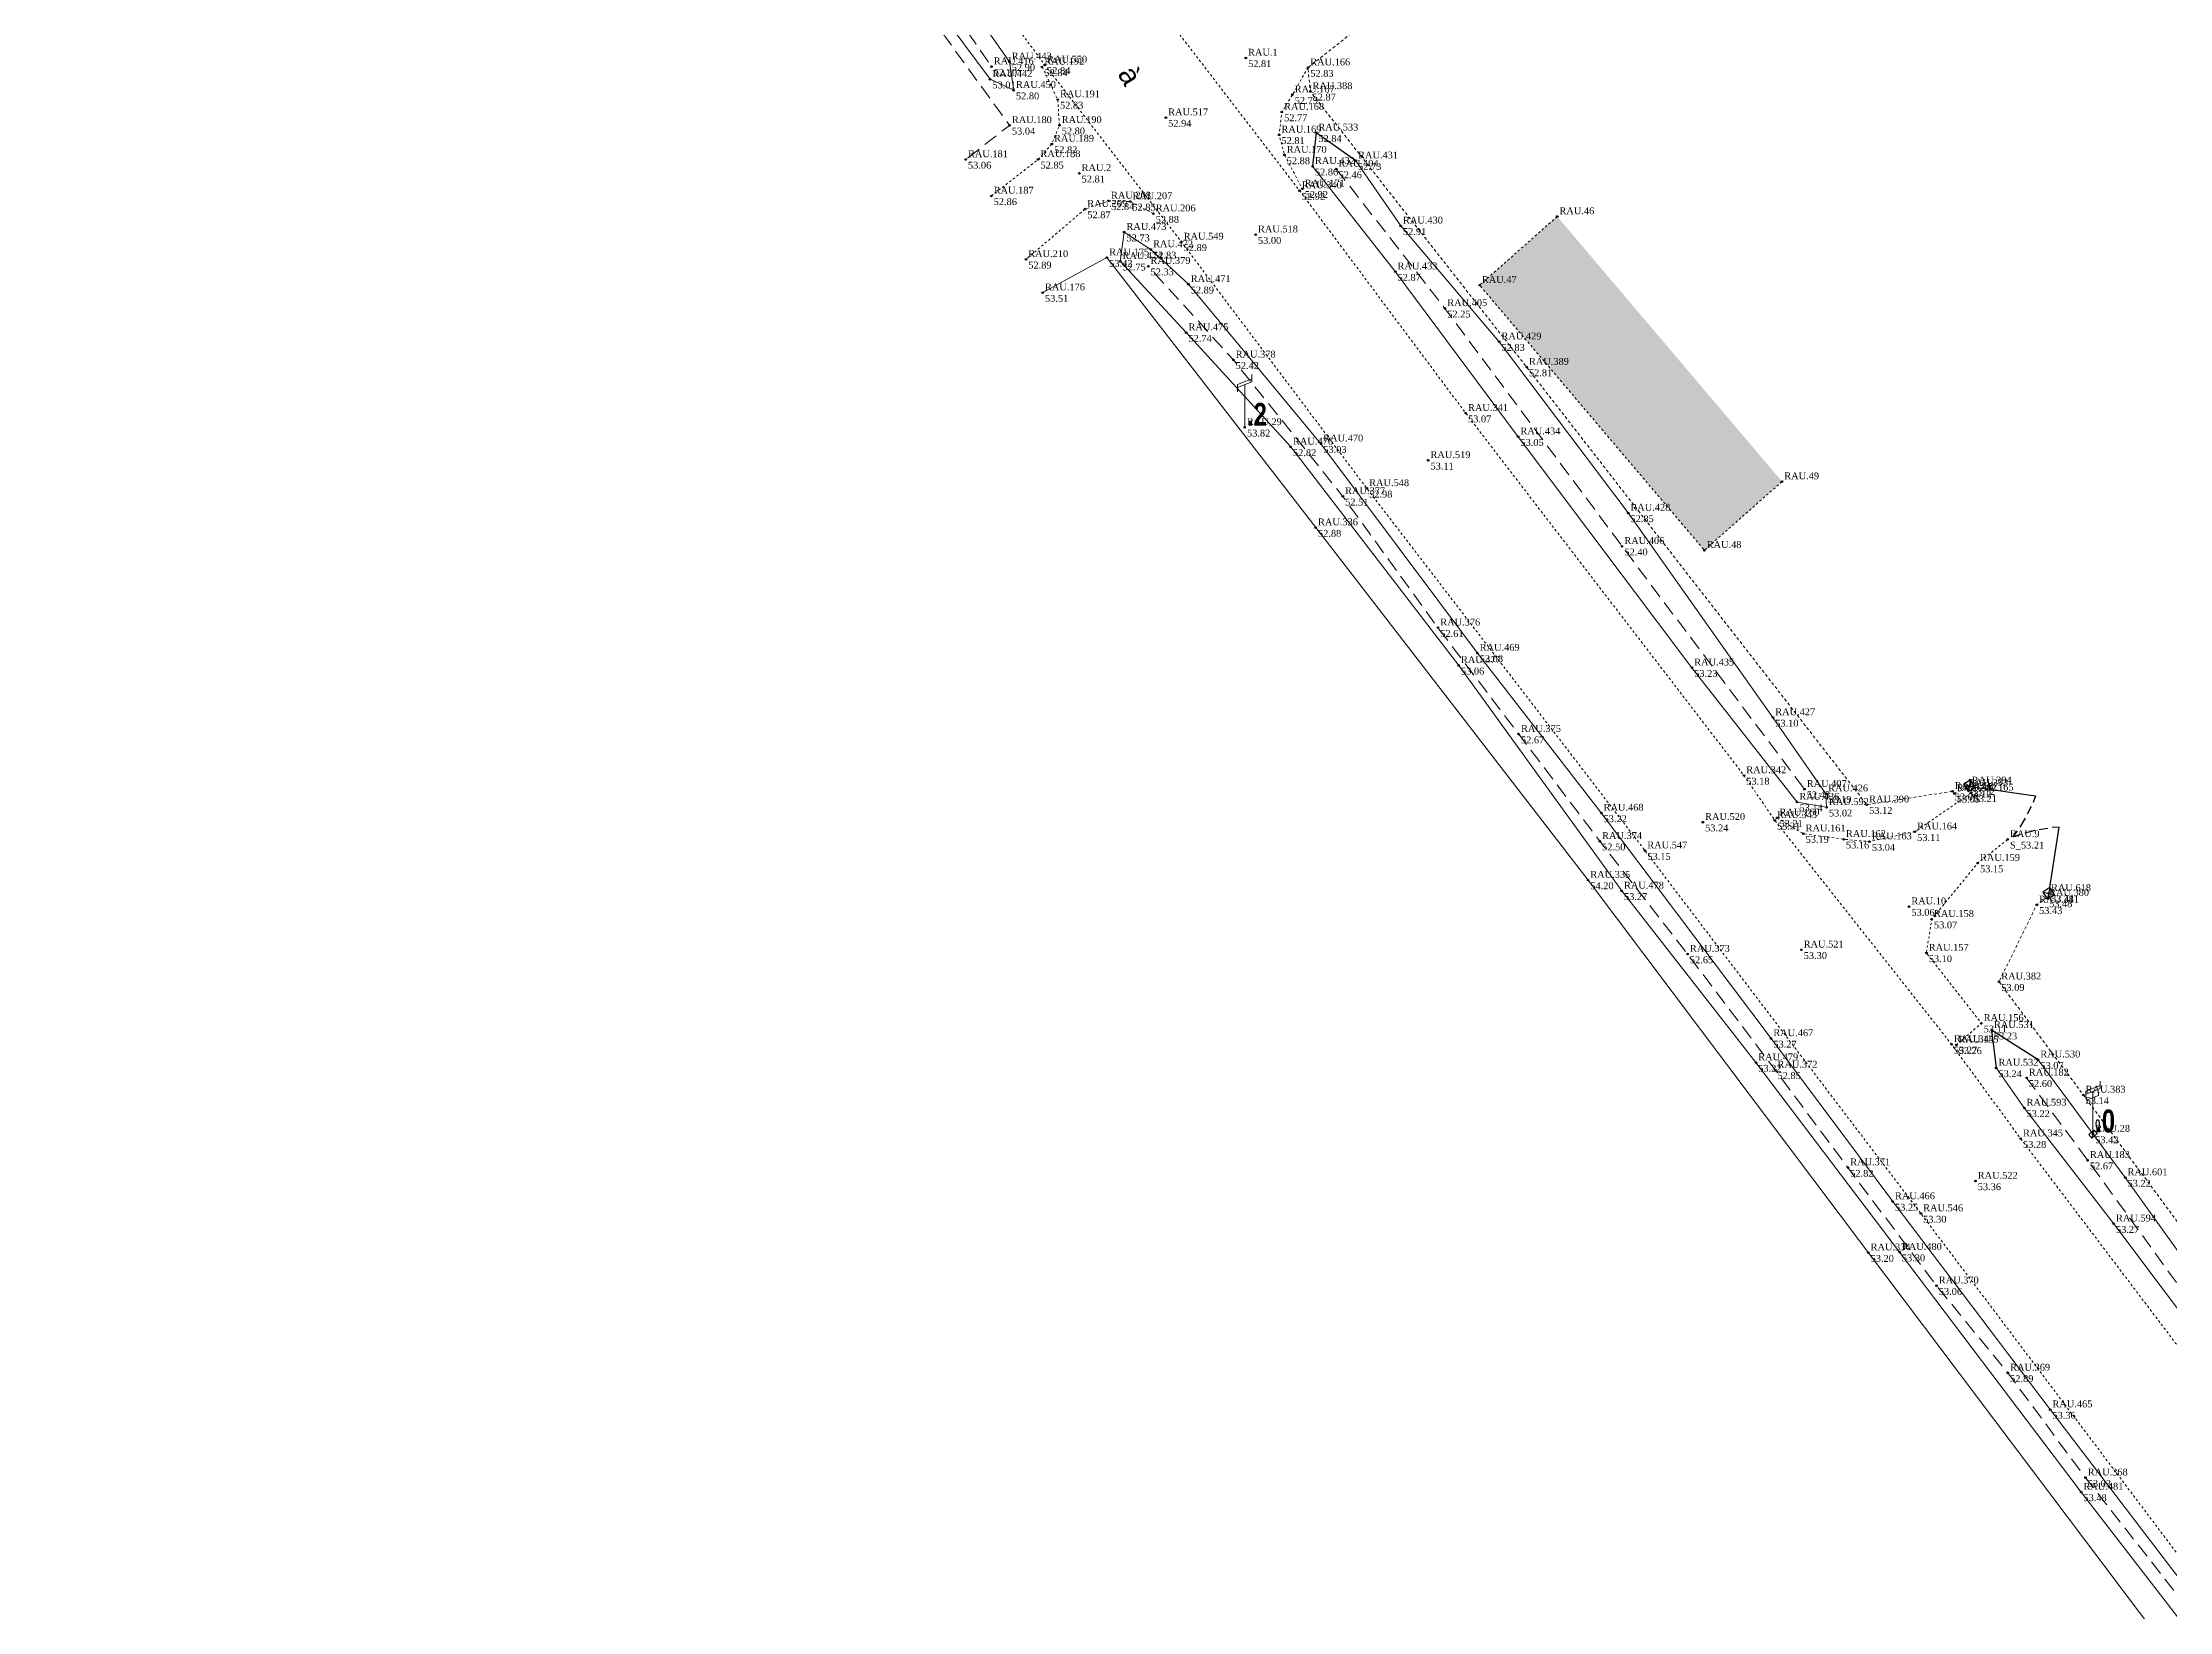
# Model space of a CAD drawing. Extents: x 1494631 to 1494939, y 7198500 to 7199000.
# Drawn here: x 1494778.7 to 1494871.8, y 7198570.2 to 7198639 of the extents above; entities that cross this region are included whole.
import ezdxf
from ezdxf.enums import TextEntityAlignment as Align

# ---------------------------------------------------------------- set-up
doc = ezdxf.new("R2010")
doc.units = 0
doc.header["$LTSCALE"] = 0.2
doc.header["$PDMODE"] = 32
doc.header["$PDSIZE"] = 0.07
for name, pattern in [('CACHE2', [4.7625, 3.175, -1.5875]), ('jsi_tic', [0.2, 0.05, -0.1, 0.05]), ('jsi_tim', [0.6, 0.2, -0.2, 0.2]), ('POINTILLE2', [3.175, 0, -3.175])]:
    doc.linetypes.add(name, pattern=pattern)
for name, color, linetype, lineweight in [('BDT_BATI_BATIMENT', 7, 'Continuous', 13), ('BDT_BATI_REMPLIS', 9, 'Continuous', 13), ('BDT_ELEC_AERIEN', 1, 'Continuous', 13), ('BDT_RESEAUX_DIVERS', 7, 'Continuous', 13), ('BDT_TELECOM_AERIEN', 3, 'Continuous', 13), ('BDT_VOIRIE_CHAUSSEE', 7, 'Continuous', 13), ('BDT_VOIRIE_CHEMIN', 7, 'Continuous', 13), ('BDT_VOIRIE_NOM DE RUE', 7, 'Continuous', 0)]:
    doc.layers.add(name, color=color, linetype=linetype, lineweight=lineweight)
for name, color, linetype in [('BDT_CLOTURE', 32, 'Continuous'), ('BDT_MUR', 7, 'Continuous'), ('BDT_RELIEF_FOSSE', 7, 'Continuous'), ('TOPO_ALT', 7, 'Continuous'), ('TOPO_MAT', 4, 'Continuous'), ('TOPOJIS', 7, 'Continuous')]:
    doc.layers.add(name, color=color, linetype=linetype)
doc.styles.add('Arial', font='arial.ttf')
doc.styles.add('Arial Gras', font='arialbd.ttf', dxfattribs={"width": 0.75, "height": 0.5})
doc.styles.get("Standard").update_dxf_attribs({"font": 'dutch.ttf'})
doc.linetypes.add('LIMITE1', pattern='A,6.35,-2.54,[133,ltypeshp.shx,S=2.54,R=0,X=-2.54,Y=0],-2.54,25.4', length=36.83)

# ---------------------------------------------------------------- blocks, each defined once
blk = doc.blocks.new('$B.137')
at = {"color": 0, "linetype": 'ByBlock', "lineweight": -2}
for p, q in [((-0.312, 1.875), (0.313, 2.125)), ((-0.312, 1.75), (0.313, 2)), ((-0.312, 1.563), (-0.312, 1.875)), ((0, 0), (0, 1.875)), ((0.313, 2), (0.313, 2.313))]:
    blk.add_line(p, q, dxfattribs=at)
at = {"style": 'Arial Gras', "width": 0.75}
blk.add_attdef('DIAMETRE', (0.096, 0.073), '', height=1, dxfattribs=at)
blk = doc.blocks.new('BL25')
at = {"color": 0, "linetype": 'ByBlock', "lineweight": -2}
for p, q in [((-0.5, -0.5), (0.5, 0.5)), ((-0.5, 0.5), (0.5, -0.5))]:
    blk.add_line(p, q, dxfattribs=at)
at = {"color": 0, "linetype": 'ByBlock', "lineweight": -2, "flags": 128}
blk.add_lwpolyline([(-0.5, -0.5), (-0.5, 0.5), (0.5, 0.5), (0.5, -0.5), (-0.5, -0.5)], dxfattribs=at)
blk = doc.blocks.new('$0.176')
at = {"color": 0, "linetype": 'ByBlock', "lineweight": -2}
for p, q in [((0.781, 0.031), (0.844, -0.094)), ((0.875, -0.156), (0.938, -0.312))]:
    blk.add_line(p, q, dxfattribs=at)
at = {"color": 0, "linetype": 'ByBlock', "lineweight": -2, "flags": 128}
for points in [[(0, -0.5), (0.688, 0.188), (0.75, 0.094)], [(0.961, -0.383), (0.969, -0.406), (1, -0.5)]]:
    blk.add_lwpolyline(points, dxfattribs=at)
blk = doc.blocks.new('$0.219')
at = {"color": 0, "linetype": 'ByBlock', "lineweight": -2}
blk.add_line((-0.5, -0.5), (0.5, 0.5), dxfattribs=at)
at = {"color": 0, "linetype": 'ByBlock', "lineweight": -2, "flags": 128}
blk.add_lwpolyline([(-0.5, 0.5), (0.5, 0.5), (0.5, -0.5), (-0.5, -0.5), (-0.5, 0.5)], dxfattribs=at)
blk = doc.blocks.new('$B.136')
at = {"color": 0, "linetype": 'ByBlock', "lineweight": -2}
for p, q in [((-0.31, 1.88), (0.31, 2.12)), ((-0.31, 1.69), (-0.31, 1.88)), ((0, 0), (0, 2)), ((0.31, 2.12), (0.31, 2.31))]:
    blk.add_line(p, q, dxfattribs=at)
at = {"style": 'Arial Gras', "width": 0.75}
blk.add_attdef('DIAMETRE', (0.12, 0.3), '', height=1, dxfattribs=at)
blk = doc.blocks.new('TCPOINT')
at = {"color": 0}
blk.add_point((0, 0), dxfattribs=at)
at = {"layer": 'TOPO_ALT'}
blk.add_attdef('ALT', text='', height=0.3, dxfattribs=at).set_placement((0.1, -0.1), align=Align.TOP_LEFT)
at = {"layer": 'TOPO_MAT'}
blk.add_attdef('MAT', (0.1, 0.1), '', height=0.3, dxfattribs=at)

msp = doc.modelspace()

# ---------------------------------------------------------------- hatches: boundary and pattern name
at = {"layer": 'BDT_BATI_REMPLIS', "true_color": 0xf0efef}
h = msp.add_hatch(color=7, dxfattribs=at)
h.dxf.hatch_style = 1
h.paths.add_polyline_path([(1494845.015, 7198631.359), (1494841.615, 7198628.35), (1494851.464, 7198616.738), (1494854.864, 7198619.747)])

# ---------------------------------------------------------------- linework, layer by layer
at = {"layer": 'BDT_BATI_BATIMENT', "linetype": 'POINTILLE2', "lineweight": 13, "ltscale": 0.05, "flags": 128}
msp.add_lwpolyline([(1494845.015, 7198631.359), (1494841.615, 7198628.35), (1494851.464, 7198616.738), (1494854.864, 7198619.747)], dxfattribs=at)
at = {"layer": 'BDT_CLOTURE', "linetype": 'LIMITE1', "lineweight": 13, "ltscale": 0.05, "flags": 128}
for points in [[(1494825.286, 7198629.556), (1494822.474, 7198628.023)], [(1494889.2, 7198545.973), (1494883.23, 7198553.671), (1494871.327, 7198569.137), (1494858.647, 7198585.965), (1494846.365, 7198602.289), (1494834.435, 7198617.73), (1494825.286, 7198629.556)]]:
    msp.add_lwpolyline(points, dxfattribs=at)
at = {"layer": 'BDT_MUR', "linetype": 'CACHE2', "lineweight": 13, "flags": 128}
msp.add_lwpolyline([(1494813.055, 7198646.304), (1494821.024, 7198635.351), (1494819.101, 7198633.856)], dxfattribs=at)
at = {"layer": 'BDT_MUR', "color": 1, "linetype": 'CACHE2', "lineweight": 13, "ltscale": 0.2, "flags": 128}
msp.add_lwpolyline([(1494836.351, 7198639.659), (1494834.096, 7198637.878), (1494834.195, 7198636.839), (1494843.676, 7198624.761), (1494858.581, 7198605.59), (1494862.333, 7198606.18), (1494862.421, 7198606.084), (1494862.921, 7198606.316)], dxfattribs=at)
at = {"layer": 'BDT_MUR', "linetype": 'CACHE2', "lineweight": 13, "ltscale": 0.2, "flags": 128}
msp.add_lwpolyline([(1494866.465, 7198601.502), (1494866.026, 7198601.205), (1494864.37, 7198597.834), (1494868.067, 7198592.878), (1494879.988, 7198576.795), (1494883.631, 7198571.873), (1494885.463, 7198573.744)], dxfattribs=at)
at = {"layer": 'BDT_RELIEF_FOSSE', "linetype": 'CACHE2', "lineweight": 13, "flags": 128}
for points in [[(1494800.907, 7198663.794), (1494804.245, 7198659.327), (1494808.755, 7198653.671), (1494812.626, 7198648.743), (1494817.838, 7198641.404), (1494820.231, 7198637.925)], [(1494835.337, 7198633.437), (1494840.098, 7198627.334), (1494847.858, 7198616.912), (1494855.848, 7198606.27)], [(1494924.818, 7198500.062), (1494917.602, 7198509.575), (1494911.932, 7198517.215), (1494909.83, 7198520.44), (1494908.819, 7198522.071), (1494905.526, 7198526.672), (1494901.892, 7198531.823), (1494898.155, 7198536.878), (1494894.221, 7198542.091), (1494890.702, 7198546.46), (1494886.536, 7198552.052), (1494882.685, 7198556.931), (1494879.45, 7198561.404), (1494875.741, 7198566.257), (1494872.398, 7198570.706), (1494868.16, 7198576.107), (1494864.759, 7198580.699), (1494861.633, 7198584.517), (1494857.753, 7198589.692), (1494854.568, 7198593.972), (1494850.728, 7198599.048), (1494846.883, 7198603.99), (1494843.329, 7198608.681), (1494839.792, 7198613.342), (1494835.623, 7198619.098), (1494830.828, 7198625.079), (1494827.099, 7198629.181)], [(1494865.579, 7198593.626), (1494868.255, 7198590.017), (1494873.002, 7198583.481), (1494878.205, 7198576.698), (1494881.404, 7198572.715)]]:
    msp.add_lwpolyline(points, dxfattribs=at)
at = {"layer": 'BDT_RELIEF_FOSSE', "linetype": 'Continuous', "lineweight": 13, "flags": 128}
for points in [[(1494821.017, 7198638.137), (1494818.457, 7198641.791), (1494814.642, 7198647.016), (1494811.369, 7198651.559), (1494807.336, 7198656.333), (1494804.184, 7198660.741), (1494801.211, 7198664.407)], [(1494800.59, 7198663.339), (1494802.505, 7198660.782), (1494806.454, 7198655.62), (1494812.345, 7198648.231), (1494817.266, 7198641.288), (1494820.169, 7198637.37)], [(1494820.169, 7198637.37), (1494821.202, 7198636.891), (1494821.017, 7198638.137)], [(1494856.785, 7198606.074), (1494854.468, 7198609.412), (1494848.122, 7198618.37), (1494842.474, 7198625.873), (1494838.158, 7198630.948), (1494836.191, 7198633.803)], [(1494834.299, 7198633.558), (1494837.919, 7198628.942), (1494843.303, 7198621.713), (1494850.918, 7198611.591), (1494855.525, 7198605.706)], [(1494827.209, 7198629.914), (1494826.044, 7198630.672), (1494825.871, 7198629.395)], [(1494825.871, 7198629.395), (1494828.762, 7198626.272), (1494833.34, 7198621.264), (1494840.699, 7198611.694), (1494847.84, 7198601.816), (1494853.722, 7198594.294), (1494860.015, 7198585.989), (1494867.971, 7198575.482), (1494874.532, 7198566.995), (1494880.626, 7198558.686), (1494887.864, 7198549.158), (1494895.764, 7198538.629), (1494902.437, 7198529.8), (1494907.155, 7198523.529), (1494910.976, 7198517.855), (1494911.758, 7198516.467), (1494917.444, 7198509.429), (1494924.543, 7198500)], [(1494925.329, 7198500), (1494918.017, 7198509.674), (1494912.206, 7198517.538), (1494907.448, 7198524.774), (1494902.158, 7198532.501), (1494897.252, 7198538.996), (1494894.474, 7198542.582), (1494891.04, 7198546.883), (1494888.863, 7198549.882), (1494885.221, 7198554.724), (1494883.152, 7198557.257), (1494879.523, 7198562.342), (1494877.401, 7198565.066), (1494871.989, 7198572.061), (1494866.613, 7198579.092), (1494859.715, 7198588.208), (1494854.385, 7198595.351), (1494846.947, 7198605.228), (1494841.519, 7198612.236), (1494834.666, 7198621.405), (1494828.859, 7198628.387), (1494827.209, 7198629.914)], [(1494855.525, 7198605.706), (1494856.82, 7198605.476), (1494856.785, 7198606.074)], [(1494864.248, 7198594.058), (1494865.478, 7198592.307), (1494869.397, 7198587.234), (1494873.945, 7198581.191), (1494878.616, 7198574.823), (1494880.951, 7198572.348)], [(1494882.33, 7198572.51), (1494880.311, 7198575.039), (1494874.465, 7198582.88), (1494869.902, 7198589.256), (1494866.083, 7198594.419)]]:
    msp.add_lwpolyline(points, dxfattribs=at)
at = {"layer": 'BDT_RELIEF_FOSSE', "linetype": 'Continuous', "flags": 128}
for points in [[(1494836.191, 7198633.803), (1494834.451, 7198635.024), (1494834.299, 7198633.558)], [(1494866.083, 7198594.419), (1494864.049, 7198595.709), (1494864.248, 7198594.058)]]:
    msp.add_lwpolyline(points, dxfattribs=at)
at = {"layer": 'BDT_VOIRIE_CHAUSSEE', "linetype": 'jsi_tim', "lineweight": 13, "flags": 128}
for points in [[(1494927.297, 7198500), (1494926.612, 7198501.234), (1494925.376, 7198502.919), (1494919.281, 7198510.913), (1494909.321, 7198523.936), (1494897.139, 7198539.792), (1494885.013, 7198555.71), (1494872.996, 7198571.699), (1494860.949, 7198587.681), (1494848.864, 7198603.577), (1494836.675, 7198619.447), (1494828.551, 7198630.245), (1494822.567, 7198638), (1494812.622, 7198651.431), (1494802.715, 7198664.546), (1494794.513, 7198675.312), (1494792.135, 7198678.54), (1494785.603, 7198687.173), (1494776.612, 7198699.604), (1494773.422, 7198704.243), (1494772.018, 7198706.085), (1494766.728, 7198713.702), (1494765.265, 7198716.169), (1494754.813, 7198733.314), (1494744.811, 7198750.702), (1494735.126, 7198768.262), (1494725.682, 7198785.999), (1494723.235, 7198790.761), (1494718.546, 7198800.501), (1494716.874, 7198804.151), (1494708.78, 7198822.472), (1494700.952, 7198840.923), (1494693.254, 7198859.373), (1494686.519, 7198876.156), (1494679.534, 7198892.255), (1494677.87, 7198896.285), (1494670.305, 7198914.78), (1494658.794, 7198942.752), (1494655.042, 7198951.774), (1494651.544, 7198960.133), (1494650.217, 7198963.149), (1494647.194, 7198970.153), (1494639.664, 7198988.699), (1494634.909, 7199000)], [(1494792.093, 7198687.534), (1494792.786, 7198686.59), (1494804.715, 7198670.511), (1494816.769, 7198654.575), (1494833.726, 7198632.492), (1494841.008, 7198622.742), (1494853.199, 7198606.871), (1494854.548, 7198604.905), (1494862.296, 7198595.09), (1494865.323, 7198590.96), (1494877.525, 7198574.851), (1494883.954, 7198566.497), (1494890.601, 7198557.51), (1494901.479, 7198543.099), (1494914.003, 7198526.778), (1494924.511, 7198513.29), (1494934.409, 7198500)]]:
    msp.add_lwpolyline(points, dxfattribs=at)
at = {"layer": 'BDT_VOIRIE_CHEMIN', "linetype": 'jsi_tic', "lineweight": 13, "flags": 128}
for points in [[(1494820.226, 7198632.259), (1494822.277, 7198633.859), (1494822.872, 7198634.536), (1494823.207, 7198635.355), (1494823.132, 7198636.484), (1494822.446, 7198637.912)], [(1494834.096, 7198637.878), (1494833.415, 7198636.692), (1494832.951, 7198635.932), (1494832.833, 7198634.936), (1494833.065, 7198634.05), (1494833.853, 7198632.572)], [(1494827.325, 7198631.482), (1494826.303, 7198632.017), (1494825.367, 7198632.044), (1494824.328, 7198631.682), (1494821.741, 7198629.479)], [(1494854.653, 7198605.016), (1494855.798, 7198604.321), (1494857.565, 7198604.076), (1494858.699, 7198603.973), (1494860.686, 7198604.406), (1494863.159, 7198606.11)], [(1494862.499, 7198595.067), (1494863.6, 7198596.016), (1494861.192, 7198599.095), (1494861.422, 7198600.574), (1494863.439, 7198603.032), (1494864.753, 7198604.07)]]:
    msp.add_lwpolyline(points, dxfattribs=at)

# ---------------------------------------------------------------- block references
at = {"layer": 'BDT_ELEC_AERIEN'}
for p, values in [((1494831.325, 7198622.119, 53.818), {'DIAMETRE': '.2'}), ((1494868.488, 7198591.163, 53.423), {'DIAMETRE': '.0'})]:
    msp.add_blockref('$B.137', p, dxfattribs=at).add_auto_attribs(values)
at = {"layer": 'BDT_MUR', "linetype": 'Continuous'}
for p, xscale, yscale, zscale, rotation in [((1494864.432, 7198607.184, 53.117), 2.742482324279913, 2.742482324279913, 2.742482324279913, 306.6092162385607), ((1494867.709, 7198602.773, 53.412), -2.742321511820473, 2.742321511820473, 2.742321511820473, 306.1704569891965)]:
    msp.add_blockref('$0.176', p, dxfattribs=dict(at, xscale=xscale, yscale=yscale, zscale=zscale, rotation=rotation))
at = {"layer": 'BDT_MUR', "linetype": 'Continuous', "extrusion": (0, 0, -1), "xscale": 0.369, "yscale": 0.369, "zscale": 0.3690094985248914, "rotation": 236.4811343075241}
for p in [(-1494863.075, 7198606.418, -53.117), (-1494866.55, 7198601.708, -53.412)]:
    msp.add_blockref('BL25', p, dxfattribs=at)
at = {"layer": 'BDT_RESEAUX_DIVERS', "linetype": 'Continuous', "xscale": 0.3, "yscale": 0.2, "rotation": 40.33115465106146}
msp.add_blockref('$0.219', (1494868.488, 7198591.163, 53.423), dxfattribs=at)
at = {"layer": 'BDT_TELECOM_AERIEN'}
ref = msp.add_blockref('$B.136', (1494868.488, 7198591.163, 53.423), dxfattribs=dict(at, xscale=0.8, yscale=0.8, zscale=0.8))
ref.add_attrib('DIAMETRE', '0', (1494868.58, 7198591.405, 53.423), dxfattribs={"layer": '0', "height": 0.4, "style": 'Arial Gras', "width": 0.75})
at = {"layer": 'TOPOJIS'}
for p, values in [((1494821.017, 7198638.137), {'MAT': 'RAU.443', 'ALT': '52.90'}), ((1494822.567, 7198638), {'MAT': 'RAU.550', 'ALT': '52.84'}), ((1494831.371, 7198638.305), {'MAT': 'RAU.1', 'ALT': '52.81'}), ((1494820.169, 7198637.37), {'MAT': 'RAU.442', 'ALT': '53.01'}), ((1494820.231, 7198637.925), {'MAT': 'RAU.416', 'ALT': '52.30'}), ((1494822.446, 7198637.912), {'MAT': 'RAU.192', 'ALT': '52.84'}), ((1494834.096, 7198637.878), {'MAT': 'RAU.166', 'ALT': '52.83'}), ((1494821.202, 7198636.891), {'MAT': 'RAU.450', 'ALT': '52.80'}), ((1494823.132, 7198636.484), {'MAT': 'RAU.191', 'ALT': '52.83'}), ((1494833.415, 7198636.692), {'MAT': 'RAU.167', 'ALT': '52.79'}), ((1494834.195, 7198636.839), {'MAT': 'RAU.388', 'ALT': '52.87'}), ((1494821.024, 7198635.351), {'MAT': 'RAU.180', 'ALT': '53.04'}), ((1494823.207, 7198635.355), {'MAT': 'RAU.190', 'ALT': '52.80'}), ((1494827.871, 7198635.691), {'MAT': 'RAU.517', 'ALT': '52.94'}), ((1494832.951, 7198635.932), {'MAT': 'RAU.168', 'ALT': '52.77'}), ((1494822.872, 7198634.536), {'MAT': 'RAU.189', 'ALT': '52.82'}), ((1494832.833, 7198634.936), {'MAT': 'RAU.169', 'ALT': '52.81'}), ((1494834.451, 7198635.024), {'MAT': 'RAU.533', 'ALT': '52.84'}), ((1494819.101, 7198633.856), {'MAT': 'RAU.181', 'ALT': '53.06'}), ((1494822.277, 7198633.859), {'MAT': 'RAU.188', 'ALT': '52.85'}), ((1494833.065, 7198634.05), {'MAT': 'RAU.170', 'ALT': '52.88'}), ((1494834.299, 7198633.558), {'MAT': 'RAU.432', 'ALT': '52.86'}), ((1494835.337, 7198633.437), {'MAT': 'RAU.404', 'ALT': '52.46'}), ((1494836.191, 7198633.803), {'MAT': 'RAU.431', 'ALT': '52.73'}), ((1494824.08, 7198633.249), {'MAT': 'RAU.2', 'ALT': '52.81'}), ((1494833.726, 7198632.492), {'MAT': 'RAU.340', 'ALT': '52.92'}), ((1494833.853, 7198632.572), {'MAT': 'RAU.171', 'ALT': '52.92'}), ((1494820.226, 7198632.259), {'MAT': 'RAU.187', 'ALT': '52.86'}), ((1494824.328, 7198631.682), {'MAT': 'RAU.209', 'ALT': '52.87'}), ((1494825.367, 7198632.044), {'MAT': 'RAU.208', 'ALT': '52.84'}), ((1494826.303, 7198632.017), {'MAT': 'RAU.207', 'ALT': '52.85'}), ((1494827.325, 7198631.482), {'MAT': 'RAU.206', 'ALT': '52.88'}), ((1494826.044, 7198630.672), {'MAT': 'RAU.473', 'ALT': '52.73'}), ((1494831.806, 7198630.562), {'MAT': 'RAU.518', 'ALT': '53.00'}), ((1494838.158, 7198630.948), {'MAT': 'RAU.430', 'ALT': '52.91'}), ((1494845.015, 7198631.359), {'MAT': 'RAU.46'}), ((1494827.209, 7198629.914), {'MAT': 'RAU.472', 'ALT': '52.83'}), ((1494828.551, 7198630.245), {'MAT': 'RAU.549', 'ALT': '52.89'}), ((1494821.741, 7198629.479), {'MAT': 'RAU.210', 'ALT': '52.89'}), ((1494825.286, 7198629.556), {'MAT': 'RAU.175', 'ALT': '53.42'}), ((1494825.871, 7198629.395), {'MAT': 'RAU.474', 'ALT': '52.75'}), ((1494827.099, 7198629.181), {'MAT': 'RAU.379', 'ALT': '52.33'}), ((1494837.919, 7198628.942), {'MAT': 'RAU.433', 'ALT': '52.87'}), ((1494822.474, 7198628.023), {'MAT': 'RAU.176', 'ALT': '53.51'}), ((1494828.859, 7198628.387), {'MAT': 'RAU.471', 'ALT': '52.89'}), ((1494841.615, 7198628.35), {'MAT': 'RAU.47'}), ((1494840.098, 7198627.334), {'MAT': 'RAU.405', 'ALT': '52.25'}), ((1494828.762, 7198626.272), {'MAT': 'RAU.475', 'ALT': '52.74'}), ((1494842.474, 7198625.873), {'MAT': 'RAU.429', 'ALT': '52.83'}), ((1494830.828, 7198625.079), {'MAT': 'RAU.378', 'ALT': '52.42'}), ((1494843.676, 7198624.761), {'MAT': 'RAU.389', 'ALT': '52.81'}), ((1494831.325, 7198622.119), {'MAT': 'RAU.29', 'ALT': '53.82'}), ((1494841.008, 7198622.742), {'MAT': 'RAU.341', 'ALT': '53.07'}), ((1494833.34, 7198621.264), {'MAT': 'RAU.476', 'ALT': '52.82'}), ((1494834.666, 7198621.405), {'MAT': 'RAU.470', 'ALT': '53.03'}), ((1494843.303, 7198621.713), {'MAT': 'RAU.434', 'ALT': '53.05'}), ((1494839.363, 7198620.675), {'MAT': 'RAU.519', 'ALT': '53.11'}), ((1494836.675, 7198619.447), {'MAT': 'RAU.548', 'ALT': '52.98'}), ((1494854.864, 7198619.747), {'MAT': 'RAU.49'}), ((1494835.623, 7198619.098), {'MAT': 'RAU.377', 'ALT': '52.51'}), ((1494834.435, 7198617.73), {'MAT': 'RAU.336', 'ALT': '52.88'}), ((1494848.122, 7198618.37), {'MAT': 'RAU.428', 'ALT': '52.85'}), ((1494847.858, 7198616.912), {'MAT': 'RAU.406', 'ALT': '52.40'}), ((1494851.464, 7198616.738), {'MAT': 'RAU.48'}), ((1494839.792, 7198613.342), {'MAT': 'RAU.376', 'ALT': '52.61'}), ((1494841.519, 7198612.236), {'MAT': 'RAU.469', 'ALT': '53.08'}), ((1494840.699, 7198611.694), {'MAT': 'RAU.477', 'ALT': '53.06'}), ((1494850.918, 7198611.591), {'MAT': 'RAU.435', 'ALT': '53.23'}), ((1494854.468, 7198609.412), {'MAT': 'RAU.427', 'ALT': '53.10'}), ((1494843.329, 7198608.681), {'MAT': 'RAU.375', 'ALT': '52.67'}), ((1494853.199, 7198606.871), {'MAT': 'RAU.342', 'ALT': '53.18'}), ((1494862.921, 7198606.316), {'MAT': 'RAU.393', 'ALT': '53.12'}), ((1494863.075, 7198606.418), {'MAT': 'RAU.394', 'ALT': '53.12'}), ((1494855.525, 7198605.706), {'MAT': 'RAU.436', 'ALT': '53.14'}), ((1494855.848, 7198606.27), {'MAT': 'RAU.407', 'ALT': '52.43'}), ((1494856.785, 7198606.074), {'MAT': 'RAU.426', 'ALT': '53.19'}), ((1494856.82, 7198605.476), {'MAT': 'RAU.592', 'ALT': '53.02'}), ((1494858.581, 7198605.59), {'MAT': 'RAU.390', 'ALT': '53.12'}), ((1494862.333, 7198606.18), {'MAT': 'RAU.391', 'ALT': '53.06'}), ((1494862.421, 7198606.084), {'MAT': 'RAU.392', 'ALT': '53.05'}), ((1494863.159, 7198606.11), {'MAT': 'RAU.165', 'ALT': '53.21'}), ((1494846.947, 7198605.228), {'MAT': 'RAU.468', 'ALT': '53.22'}), ((1494851.396, 7198604.823), {'MAT': 'RAU.520', 'ALT': '53.24'}), ((1494854.548, 7198604.905), {'MAT': 'RAU.343', 'ALT': '53.21'}), ((1494854.653, 7198605.016), {'MAT': 'RAU.160', 'ALT': '53.21'}), ((1494846.883, 7198603.99), {'MAT': 'RAU.374', 'ALT': '52.50'}), ((1494848.864, 7198603.577), {'MAT': 'RAU.547', 'ALT': '53.15'}), ((1494855.798, 7198604.321), {'MAT': 'RAU.161', 'ALT': '53.19'}), ((1494857.565, 7198604.076), {'MAT': 'RAU.162', 'ALT': '53.16'}), ((1494858.699, 7198603.973), {'MAT': 'RAU.163', 'ALT': '53.04'}), ((1494860.686, 7198604.406), {'MAT': 'RAU.164', 'ALT': '53.11'}), ((1494864.753, 7198604.07), {'MAT': 'RAU.9', 'ALT': 'S_53.21'}), ((1494863.439, 7198603.032), {'MAT': 'RAU.159', 'ALT': '53.15'}), ((1494846.365, 7198602.289), {'MAT': 'RAU.335', 'ALT': '54.20'}), ((1494847.84, 7198601.816), {'MAT': 'RAU.478', 'ALT': '53.27'}), ((1494866.55, 7198601.708), {'MAT': 'RAU.618', 'ALT': '53.41'}), ((1494860.431, 7198601.126), {'MAT': 'RAU.10', 'ALT': '53.06'}), ((1494866.026, 7198601.205), {'MAT': 'RAU.381', 'ALT': '53.43'}), ((1494866.465, 7198601.502), {'MAT': 'RAU.380', 'ALT': '53.48'}), ((1494861.422, 7198600.574), {'MAT': 'RAU.158', 'ALT': '53.07'}), ((1494850.728, 7198599.048), {'MAT': 'RAU.373', 'ALT': '52.65'}), ((1494855.715, 7198599.233), {'MAT': 'RAU.521', 'ALT': '53.30'}), ((1494861.192, 7198599.095), {'MAT': 'RAU.157', 'ALT': '53.10'}), ((1494864.37, 7198597.834), {'MAT': 'RAU.382', 'ALT': '53.09'}), ((1494854.385, 7198595.351), {'MAT': 'RAU.467', 'ALT': '53.27'}), ((1494863.6, 7198596.016), {'MAT': 'RAU.156', 'ALT': '53.11'}), ((1494864.049, 7198595.709), {'MAT': 'RAU.531', 'ALT': '53.23'}), ((1494853.722, 7198594.294), {'MAT': 'RAU.479', 'ALT': '53.22'}), ((1494862.296, 7198595.09), {'MAT': 'RAU.344', 'ALT': '53.27'}), ((1494862.499, 7198595.067), {'MAT': 'RAU.155', 'ALT': '53.26'}), ((1494866.083, 7198594.419), {'MAT': 'RAU.530', 'ALT': '53.07'}), ((1494854.568, 7198593.972), {'MAT': 'RAU.372', 'ALT': '52.85'}), ((1494864.248, 7198594.058), {'MAT': 'RAU.532', 'ALT': '53.24'}), ((1494865.579, 7198593.626), {'MAT': 'RAU.182', 'ALT': '52.60'}), ((1494865.478, 7198592.307), {'MAT': 'RAU.593', 'ALT': '53.22'}), ((1494868.067, 7198592.878), {'MAT': 'RAU.383', 'ALT': '53.14'}), ((1494865.323, 7198590.96), {'MAT': 'RAU.345', 'ALT': '53.28'}), ((1494868.488, 7198591.163), {'MAT': 'RAU.28', 'ALT': '53.42'}), ((1494857.753, 7198589.692), {'MAT': 'RAU.371', 'ALT': '52.82'}), ((1494868.255, 7198590.017), {'MAT': 'RAU.183', 'ALT': '52.67'}), ((1494863.34, 7198589.105), {'MAT': 'RAU.522', 'ALT': '53.36'}), ((1494869.902, 7198589.256), {'MAT': 'RAU.601', 'ALT': '53.22'}), ((1494859.715, 7198588.208), {'MAT': 'RAU.466', 'ALT': '53.25'}), ((1494860.949, 7198587.681), {'MAT': 'RAU.546', 'ALT': '53.30'}), ((1494869.397, 7198587.234), {'MAT': 'RAU.594', 'ALT': '53.27'}), ((1494858.647, 7198585.965), {'MAT': 'RAU.334', 'ALT': '53.20'}), ((1494860.015, 7198585.989), {'MAT': 'RAU.480', 'ALT': '53.30'}), ((1494861.633, 7198584.517), {'MAT': 'RAU.370', 'ALT': '53.06'}), ((1494864.759, 7198580.699), {'MAT': 'RAU.369', 'ALT': '52.89'}), ((1494866.613, 7198579.092), {'MAT': 'RAU.465', 'ALT': '53.36'}), ((1494868.16, 7198576.107), {'MAT': 'RAU.368', 'ALT': '53.03'}), ((1494867.971, 7198575.482), {'MAT': 'RAU.481', 'ALT': '53.48'})]:
    msp.add_blockref('TCPOINT', p, dxfattribs=at).add_auto_attribs(values)

# ---------------------------------------------------------------- texts
at = {"layer": 'BDT_VOIRIE_NOM DE RUE', "linetype": 'Continuous', "style": 'Arial'}
msp.add_text('à', height=0.9, rotation=300.59632, dxfattribs=at).set_placement((1494825.733, 7198637.614))

doc.saveas('drawing.dxf')
